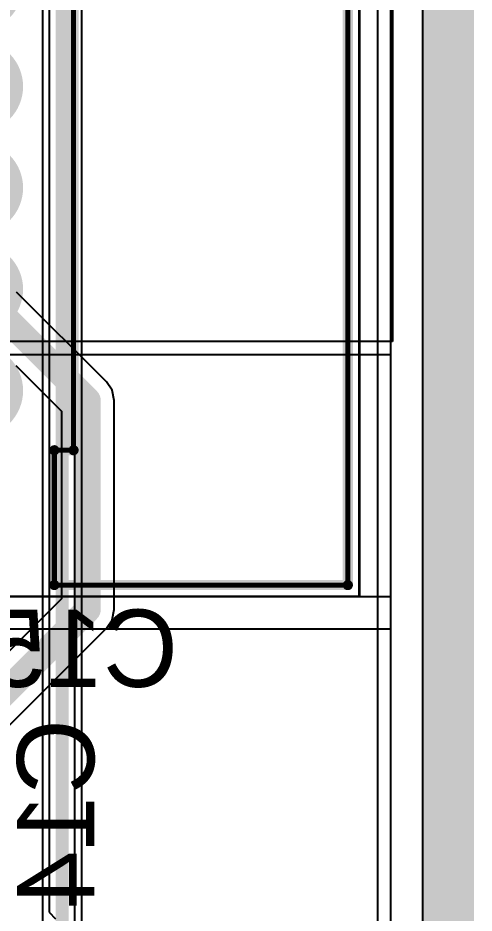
# Model space of a CAD drawing. Header units: millimetres. Extents: x 50.7 to 141.9, y 26.7 to 123.6.
# Drawn here: x 132.86 to 141.86, y 40.62 to 58.28 of the extents above; entities that cross this region are included whole.
import ezdxf

# ---------------------------------------------------------------- set-up
doc = ezdxf.new("R2010")
doc.units = ezdxf.units.MM
for name, color, linetype in [('BottomLayer', 5, 'Continuous'), ('BottomOverlay', 54, 'Continuous'), ('InternalPlane1', 76, 'Continuous'), ('InternalPlane3', 216, 'Continuous'), ('Mechanical13', 56, 'Continuous'), ('Mechanical15', 56, 'Continuous'), ('MidLayer3', 90, 'Continuous'), ('MidLayer4', 156, 'Continuous'), ('TopLayer', 1, 'Continuous'), ('TopOverlay', 2, 'Continuous')]:
    doc.layers.add(name, color=color, linetype=linetype)

msp = doc.modelspace()

# ---------------------------------------------------------------- linework, layer by layer
at = {"layer": 'BottomLayer'}
for p, q in [((140.208, 63.754), (140.208, 29.21)), ((134.119, 36.957), (134.119, 58.738)), ((133.343, 58.578), (133.343, 37.118))]:
    msp.add_line(p, q, dxfattribs=at)
at = {"layer": 'BottomLayer', "const_width": 0.254}
msp.add_lwpolyline([(133.731, 36.957), (133.731, 58.738)], dxfattribs=at)
at = {"layer": 'InternalPlane1'}
msp.add_line((140.841, 64.539), (140.841, 28.45), dxfattribs=at)
at = {"layer": 'InternalPlane1', "const_width": 1.016}
msp.add_lwpolyline([(141.351, 28.239), (141.351, 65.049)], dxfattribs=at)
at = {"layer": 'InternalPlane1', "const_width": 0.914}
for points in [[(131.591, 58.928, 1), (132.505, 58.928, 1)], [(131.591, 56.928, 1), (132.505, 56.928, 1)], [(131.591, 54.928, 1), (132.505, 54.928, 1)], [(131.591, 52.928, 1), (132.505, 52.928, 1)], [(131.591, 50.928, 1), (132.505, 50.928, 1)]]:
    msp.add_lwpolyline(points, format="xyb", close=True, dxfattribs=at)
at = {"layer": 'InternalPlane3'}
msp.add_line((140.841, 64.539), (140.841, 28.45), dxfattribs=at)
at = {"layer": 'InternalPlane3', "const_width": 1.016}
msp.add_lwpolyline([(141.351, 28.239), (141.351, 65.049)], dxfattribs=at)
at = {"layer": 'InternalPlane3', "const_width": 0.914}
for points in [[(131.591, 58.928, 1), (132.505, 58.928, 1)], [(131.591, 56.928, 1), (132.505, 56.928, 1)], [(131.591, 54.928, 1), (132.505, 54.928, 1)], [(131.591, 52.928, 1), (132.505, 52.928, 1)], [(131.591, 50.928, 1), (132.505, 50.928, 1)]]:
    msp.add_lwpolyline(points, format="xyb", close=True, dxfattribs=at)
at = {"layer": 'Mechanical13', "const_width": 0.1}
for points in [[(139.368, 47.093), (139.368, 62.763)], [(133.958, 49.753), (133.958, 60.103)], [(133.578, 47.093), (133.578, 49.753)], [(133.578, 49.753), (133.958, 49.753)], [(133.578, 47.093), (139.368, 47.093)]]:
    msp.add_lwpolyline(points, dxfattribs=at)
at = {"layer": 'Mechanical13', "const_width": 0.05}
for points in [[(133.553, 49.753, 1), (133.603, 49.753, 1)], [(133.553, 49.753, 1), (133.603, 49.753, 1)], [(133.933, 49.753, 1), (133.983, 49.753, 1)], [(133.933, 49.753, 1), (133.983, 49.753, 1)], [(133.553, 47.093, 1), (133.603, 47.093, 1)], [(133.553, 47.093, 1), (133.603, 47.093, 1)], [(139.343, 47.093, 1), (139.393, 47.093, 1)], [(139.343, 47.093, 1), (139.393, 47.093, 1)]]:
    msp.add_lwpolyline(points, format="xyb", close=True, dxfattribs=at)
at = {"layer": 'Mechanical15', "const_width": 0.05}
for points in [[(139.593, 46.868), (139.593, 62.988)], [(129.248, 46.868), (139.593, 46.868)]]:
    msp.add_lwpolyline(points, dxfattribs=at)
at = {"layer": 'Mechanical15', "const_width": 0.025}
msp.add_lwpolyline([(139.581, 46.868, 1), (139.605, 46.868, 1)], format="xyb", close=True, dxfattribs=at)
msp.add_lwpolyline([(139.581, 46.868, 1), (139.605, 46.868, 1)], format="xyb", close=True, dxfattribs=at)
at = {"layer": 'MidLayer3'}
for p, q in [((140.248, 64.095), (140.248, 51.897)), ((140.248, 51.897), (130.723, 51.897)), ((132.614, 51.638), (140.208, 51.638)), ((140.208, 51.638), (140.208, 46.863)), ((140.208, 46.863), (129.885, 46.863)), ((129.698, 46.228), (140.208, 46.228)), ((140.208, 46.228), (140.208, 30.099))]:
    msp.add_line(p, q, dxfattribs=at)
at = {"layer": 'MidLayer4'}
for p, q in [((139.954, 63.627), (139.954, 30.861)), ((133.985, 40.386), (133.985, 59.817)), ((133.477, 59.309), (133.477, 40.64)), ((133.477, 40.64), (133.604, 40.513))]:
    msp.add_line(p, q, dxfattribs=at)
at = {"layer": 'TopLayer'}
for p, q in [((139.954, 63.754), (139.954, 28.956)), ((134.605, 51.103), (132.835, 52.873)), ((132.821, 51.423), (133.721, 50.522)), ((134.718, 50.935), (134.605, 51.103)), ((134.757, 50.737), (134.718, 50.935)), ((134.757, 46.609), (134.757, 50.737)), ((133.721, 50.522), (133.721, 46.824)), ((133.721, 46.824), (128.436, 41.539)), ((134.718, 46.411), (134.757, 46.609)), ((134.605, 46.243), (134.718, 46.411)), ((129.017, 40.655), (134.605, 46.243))]:
    msp.add_line(p, q, dxfattribs=at)
at = {"layer": 'TopLayer', "const_width": 0.508}
for points in [[(132.048, 52.928), (134.239, 50.737)], [(134.239, 46.609), (134.239, 50.737)], [(128.651, 41.021), (134.239, 46.609)]]:
    msp.add_lwpolyline(points, dxfattribs=at)
at = {"layer": 'TopLayer', "const_width": 0.254}
for points in [[(134.112, 50.737, 1), (134.366, 50.737, 1)], [(134.112, 50.737, 1), (134.366, 50.737, 1)], [(134.112, 46.609, 1), (134.366, 46.609, 1)], [(134.112, 46.609, 1), (134.366, 46.609, 1)]]:
    msp.add_lwpolyline(points, format="xyb", close=True, dxfattribs=at)
at = {"layer": 'TopOverlay', "const_width": 0.2}
for points in [[(139.368, 47.093), (139.368, 62.763)], [(133.958, 49.753), (133.958, 60.103)], [(133.578, 47.093), (133.578, 49.753)], [(133.578, 49.753), (133.958, 49.753)], [(133.578, 47.093), (139.368, 47.093)]]:
    msp.add_lwpolyline(points, dxfattribs=at)
at = {"layer": 'TopOverlay', "const_width": 0.1}
for points in [[(133.528, 49.753, 1), (133.628, 49.753, 1)], [(133.528, 49.753, 1), (133.628, 49.753, 1)], [(133.908, 49.753, 1), (134.008, 49.753, 1)], [(133.908, 49.753, 1), (134.008, 49.753, 1)], [(133.528, 47.093, 1), (133.628, 47.093, 1)], [(133.528, 47.093, 1), (133.628, 47.093, 1)], [(139.318, 47.093, 1), (139.418, 47.093, 1)], [(139.318, 47.093, 1), (139.418, 47.093, 1)]]:
    msp.add_lwpolyline(points, format="xyb", close=True, dxfattribs=at)

# ---------------------------------------------------------------- texts
at = {"layer": 'BottomOverlay', "text_generation_flag": 2}
msp.add_text('C15', height=1.524, dxfattribs=at).set_placement((136.017, 45.085))
msp.add_text('C14', height=1.524, rotation=90, dxfattribs=at).set_placement((134.366, 44.45))

doc.saveas('drawing.dxf')
